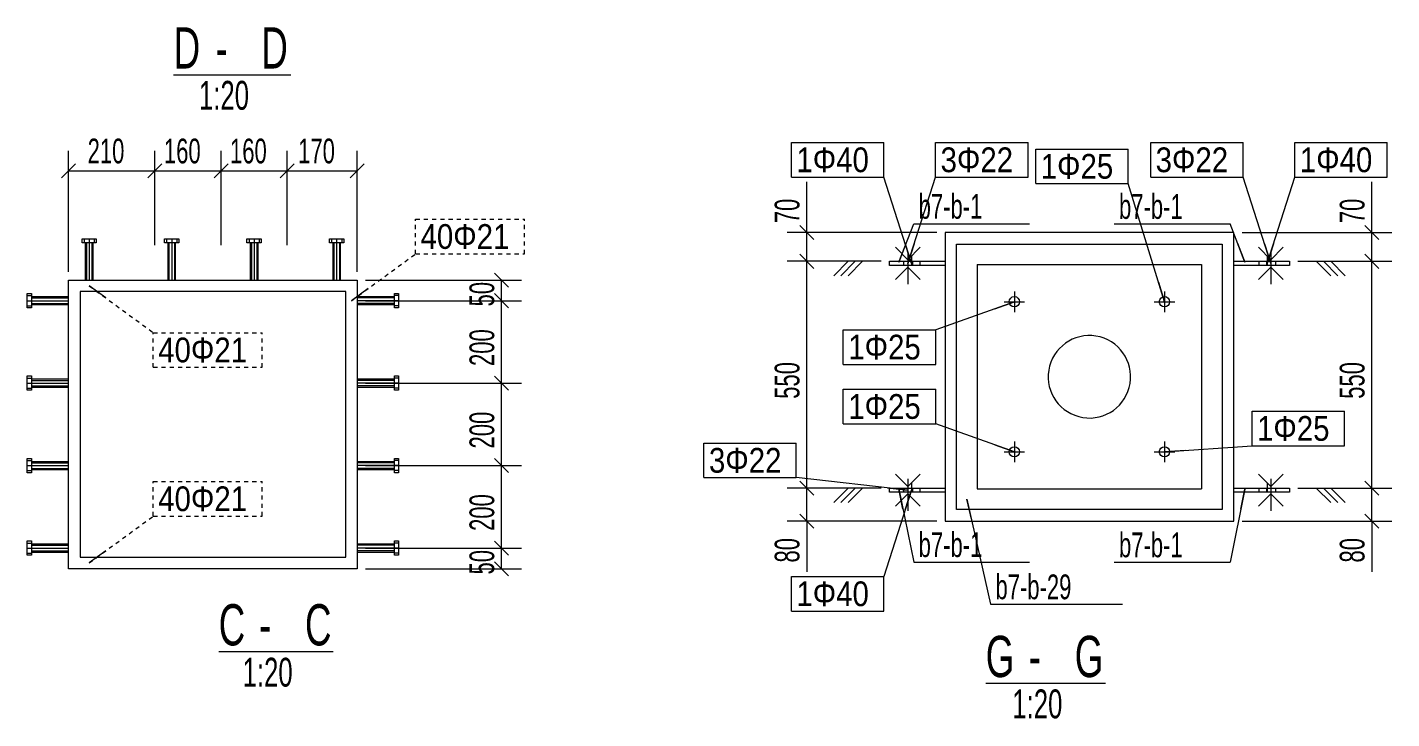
# Model space of a CAD drawing. Header units: millimetres. Extents: x 5 to 599, y 5 to 425.
# Drawn here: x 334.5 to 499.9, y 153.6 to 237.4 of the extents above; entities that cross this region are included whole.
import ezdxf

# ---------------------------------------------------------------- set-up
doc = ezdxf.new("R2010")
doc.units = ezdxf.units.MM
doc.linetypes.add('XKITLINE00', pattern=[0])
doc.linetypes.add('XKITLINE04', pattern=[3, 0.5, -0.5, 0.5, -0.5, 0.5, -0.5])
for name, color, linetype, lineweight in [('Bolt', 7, 'Continuous', 0), ('BoltMark', 3, 'Continuous', 0), ('OtherObjectType', 1, 'Continuous', 0), ('Part', 2, 'Continuous', 0), ('PartMark', 3, 'Continuous', 0), ('Z-DIMENSIONS', 1, 'Continuous', 0)]:
    doc.layers.add(name, color=color, linetype=linetype, lineweight=lineweight)
doc.styles.add('$TD_AUDIT_GENERATED_(8D)', font='ARIAL.TTF')
doc.styles.add('romsim', font='ARIAL.TTF')

# ---------------------------------------------------------------- blocks, each defined once
blk = doc.blocks.new('*A179')
at = {"layer": 'Bolt', "color": 2, "linetype": 'XKITLINE00', "lineweight": 0}
for p, q in [((341.15, 211.28), (341.15, 211.78)), ((341.15, 211.78), (342.88, 211.78)), ((341.4, 211.78), (341.4, 211.28)), ((342.02, 211.78), (342.02, 206.78)), ((342.63, 211.78), (342.63, 211.28)), ((342.88, 211.78), (342.88, 211.28)), ((351.15, 211.28), (351.15, 211.78)), ((351.15, 211.78), (352.88, 211.78)), ((351.4, 211.78), (351.4, 211.28)), ((352.02, 211.78), (352.02, 206.78)), ((352.63, 211.78), (352.63, 211.28)), ((352.88, 211.78), (352.88, 211.28)), ((361.15, 211.28), (361.15, 211.78)), ((361.15, 211.78), (362.88, 211.78)), ((361.4, 211.78), (361.4, 211.28)), ((362.02, 211.78), (362.02, 206.78)), ((362.63, 211.78), (362.63, 211.28)), ((362.88, 211.78), (362.88, 211.28)), ((371.15, 211.28), (371.15, 211.78)), ((371.15, 211.78), (372.88, 211.78)), ((371.4, 211.78), (371.4, 211.28)), ((372.02, 211.78), (372.02, 206.78)), ((372.63, 211.78), (372.63, 211.28)), ((372.88, 211.78), (372.88, 211.28)), ((342.88, 211.28), (341.15, 211.28)), ((341.54, 211.28), (341.54, 206.78)), ((341.68, 211.28), (341.68, 206.78)), ((342.35, 211.28), (342.35, 206.78)), ((342.49, 206.78), (342.49, 211.28)), ((352.88, 211.28), (351.15, 211.28)), ((351.54, 211.28), (351.54, 206.78)), ((351.68, 211.28), (351.68, 206.78)), ((352.35, 211.28), (352.35, 206.78)), ((352.49, 206.78), (352.49, 211.28)), ((362.88, 211.28), (361.15, 211.28)), ((361.54, 211.28), (361.54, 206.78)), ((361.68, 211.28), (361.68, 206.78)), ((362.35, 211.28), (362.35, 206.78)), ((362.49, 206.78), (362.49, 211.28)), ((372.88, 211.28), (371.15, 211.28)), ((371.54, 211.28), (371.54, 206.78)), ((371.68, 211.28), (371.68, 206.78)), ((372.35, 211.28), (372.35, 206.78)), ((372.49, 206.78), (372.49, 211.28)), ((341.54, 206.78), (342.49, 206.78)), ((351.54, 206.78), (352.49, 206.78)), ((361.54, 206.78), (362.49, 206.78)), ((371.54, 206.78), (372.49, 206.78))]:
    blk.add_line(p, q, dxfattribs=at)
blk = doc.blocks.new('*A180')
at = {"layer": 'Bolt', "color": 2, "linetype": 'XKITLINE00', "lineweight": 0}
for p, q in [((379.02, 203.41), (379.02, 205.15)), ((379.02, 205.15), (379.52, 205.15)), ((379.52, 205.15), (379.52, 203.41)), ((374.52, 204.75), (374.52, 203.8)), ((379.02, 204.75), (374.52, 204.75)), ((379.02, 204.62), (374.52, 204.62)), ((379.52, 204.28), (374.52, 204.28)), ((379.02, 203.94), (374.52, 203.94)), ((374.52, 203.8), (379.02, 203.8)), ((379.52, 204.89), (379.02, 204.89)), ((379.52, 203.67), (379.02, 203.67)), ((379.52, 203.41), (379.02, 203.41)), ((374.52, 194.75), (374.52, 193.8)), ((379.02, 194.75), (374.52, 194.75)), ((379.02, 194.62), (374.52, 194.62)), ((379.52, 194.28), (374.52, 194.28)), ((379.02, 193.94), (374.52, 193.94)), ((374.52, 193.8), (379.02, 193.8)), ((379.02, 193.41), (379.02, 195.15)), ((379.02, 195.15), (379.52, 195.15)), ((379.52, 194.89), (379.02, 194.89)), ((379.52, 193.67), (379.02, 193.67)), ((379.52, 195.15), (379.52, 193.41)), ((379.52, 193.41), (379.02, 193.41)), ((374.52, 184.75), (374.52, 183.8)), ((379.02, 184.75), (374.52, 184.75)), ((379.02, 184.62), (374.52, 184.62)), ((379.52, 184.28), (374.52, 184.28)), ((379.02, 183.94), (374.52, 183.94)), ((374.52, 183.8), (379.02, 183.8)), ((379.02, 183.41), (379.02, 185.15)), ((379.02, 185.15), (379.52, 185.15)), ((379.52, 184.89), (379.02, 184.89)), ((379.52, 183.67), (379.02, 183.67)), ((379.52, 185.15), (379.52, 183.41)), ((379.52, 183.41), (379.02, 183.41)), ((374.52, 174.75), (374.52, 173.8)), ((379.02, 174.75), (374.52, 174.75)), ((379.02, 174.62), (374.52, 174.62)), ((379.52, 174.28), (374.52, 174.28)), ((379.02, 173.94), (374.52, 173.94)), ((374.52, 173.8), (379.02, 173.8)), ((379.02, 173.41), (379.02, 175.15)), ((379.02, 175.15), (379.52, 175.15)), ((379.52, 174.89), (379.02, 174.89)), ((379.52, 175.15), (379.52, 173.41)), ((379.52, 173.67), (379.02, 173.67)), ((379.52, 173.41), (379.02, 173.41))]:
    blk.add_line(p, q, dxfattribs=at)
blk = doc.blocks.new('*A181')
at = {"layer": 'Bolt', "color": 2, "linetype": 'XKITLINE00', "lineweight": 0}
for p, q in [((334.52, 205.15), (335.02, 205.15)), ((334.52, 203.41), (334.52, 205.15)), ((335.02, 205.15), (335.02, 203.41)), ((334.52, 204.89), (335.02, 204.89)), ((334.52, 204.28), (339.52, 204.28)), ((334.52, 203.67), (335.02, 203.67)), ((339.52, 204.75), (335.02, 204.75)), ((335.02, 204.62), (339.52, 204.62)), ((335.02, 203.94), (339.52, 203.94)), ((335.02, 203.8), (339.52, 203.8)), ((339.52, 203.8), (339.52, 204.75)), ((335.02, 203.41), (334.52, 203.41)), ((334.52, 195.15), (335.02, 195.15)), ((334.52, 193.41), (334.52, 195.15)), ((334.52, 194.89), (335.02, 194.89)), ((334.52, 194.28), (339.52, 194.28)), ((334.52, 193.67), (335.02, 193.67)), ((335.02, 195.15), (335.02, 193.41)), ((339.52, 194.75), (335.02, 194.75)), ((335.02, 194.62), (339.52, 194.62)), ((335.02, 193.94), (339.52, 193.94)), ((335.02, 193.8), (339.52, 193.8)), ((339.52, 193.8), (339.52, 194.75)), ((335.02, 193.41), (334.52, 193.41)), ((334.52, 185.15), (335.02, 185.15)), ((334.52, 183.41), (334.52, 185.15)), ((334.52, 184.89), (335.02, 184.89)), ((334.52, 184.28), (339.52, 184.28)), ((334.52, 183.67), (335.02, 183.67)), ((335.02, 185.15), (335.02, 183.41)), ((339.52, 184.75), (335.02, 184.75)), ((335.02, 184.62), (339.52, 184.62)), ((335.02, 183.94), (339.52, 183.94)), ((335.02, 183.8), (339.52, 183.8)), ((339.52, 183.8), (339.52, 184.75)), ((335.02, 183.41), (334.52, 183.41)), ((334.52, 175.15), (335.02, 175.15)), ((334.52, 173.41), (334.52, 175.15)), ((334.52, 174.89), (335.02, 174.89)), ((334.52, 174.28), (339.52, 174.28)), ((335.02, 175.15), (335.02, 173.41)), ((339.52, 174.75), (335.02, 174.75)), ((335.02, 174.62), (339.52, 174.62)), ((335.02, 173.94), (339.52, 173.94)), ((335.02, 173.8), (339.52, 173.8)), ((339.52, 173.8), (339.52, 174.75)), ((334.52, 173.67), (335.02, 173.67)), ((335.02, 173.41), (334.52, 173.41))]:
    blk.add_line(p, q, dxfattribs=at)
blk = doc.blocks.new('*A182')
at = {"layer": 'Part', "color": 4, "linetype": 'XKITLINE00', "lineweight": 0}
for p, q in [((339.52, 171.78), (339.52, 206.78)), ((339.52, 206.78), (374.52, 206.78)), ((374.52, 206.78), (374.52, 171.78)), ((340.92, 205.38), (340.92, 173.18)), ((373.12, 205.38), (340.92, 205.38)), ((373.12, 173.18), (373.12, 205.38)), ((340.92, 173.18), (373.12, 173.18)), ((374.52, 171.78), (339.52, 171.78))]:
    blk.add_line(p, q, dxfattribs=at)
blk = doc.blocks.new('*A183')
at = {"layer": 'OtherObjectType', "color": 6, "linetype": 'XKITLINE00', "lineweight": 0}
blk.add_line((357.72, 161.73), (371.59, 161.73), dxfattribs=at)
at = {"layer": 'OtherObjectType', "color": 6, "style": 'romsim', "width": 0.6375}
for s, height, p in [('C', 5, (357.72, 162.48)), ('C', 5, (368.18, 162.48)), ('-', 5, (362.63, 162.48)), ('1:20', 3.5, (360.62, 157.48))]:
    blk.add_text(s, height=height, dxfattribs=at).set_placement(p)
blk = doc.blocks.new('*A200')
at = {"layer": 'OtherObjectType', "color": 6, "linetype": 'XKITLINE00', "lineweight": 0}
blk.add_line((352.26, 231.68), (366.47, 231.68), dxfattribs=at)
at = {"layer": 'OtherObjectType', "color": 6, "style": 'romsim', "width": 0.6375}
for s, height, p in [('D', 5, (352.26, 232.43)), ('D', 5, (362.89, 232.43)), ('-', 5, (357.34, 232.43)), ('1:20', 3.5, (355.33, 227.43))]:
    blk.add_text(s, height=height, dxfattribs=at).set_placement(p)
blk = doc.blocks.new('*A228')
at = {"layer": 'Bolt', "color": 2, "linetype": 'XKITLINE00', "lineweight": 0}
for p, q in [((483.82, 209.05), (483.82, 208.55)), ((484.82, 209.67), (484.82, 208.55)), ((485.82, 209.05), (485.82, 208.55))]:
    blk.add_line(p, q, dxfattribs=at)
blk = doc.blocks.new('*A229')
at = {"layer": 'Bolt', "color": 2, "linetype": 'XKITLINE00', "lineweight": 0}
for p, q in [((485.27, 210.17), (485.27, 206.3)), ((484.72, 209.05), (484.72, 208.55)), ((485.82, 209.05), (485.82, 208.55))]:
    blk.add_line(p, q, dxfattribs=at)
blk = doc.blocks.new('*A230')
at = {"layer": 'Bolt', "color": 2, "linetype": 'XKITLINE00', "lineweight": 0}
for p, q in [((454.17, 205.4), (454.17, 202.9)), ((452.92, 204.15), (455.42, 204.15))]:
    blk.add_line(p, q, dxfattribs=at)
blk.add_circle((454.17, 204.15), 0.625, dxfattribs=at)
blk = doc.blocks.new('*A231')
at = {"layer": 'Bolt', "color": 2, "linetype": 'XKITLINE00', "lineweight": 0}
for p, q in [((472.37, 205.4), (472.37, 202.9)), ((471.12, 204.15), (473.62, 204.15))]:
    blk.add_line(p, q, dxfattribs=at)
blk.add_circle((472.37, 204.15), 0.625, dxfattribs=at)
blk = doc.blocks.new('*A232')
at = {"layer": 'Bolt', "color": 2, "linetype": 'XKITLINE00', "lineweight": 0}
for p, q in [((454.17, 187.2), (454.17, 184.7)), ((452.92, 185.95), (455.42, 185.95))]:
    blk.add_line(p, q, dxfattribs=at)
blk.add_circle((454.17, 185.95), 0.625, dxfattribs=at)
blk = doc.blocks.new('*A233')
at = {"layer": 'Bolt', "color": 2, "linetype": 'XKITLINE00', "lineweight": 0}
for p, q in [((472.37, 187.2), (472.37, 184.7)), ((471.12, 185.95), (473.62, 185.95))]:
    blk.add_line(p, q, dxfattribs=at)
blk.add_circle((472.37, 185.95), 0.625, dxfattribs=at)
blk = doc.blocks.new('*A234')
at = {"layer": 'Bolt', "color": 2, "linetype": 'XKITLINE00', "lineweight": 0}
for p, q in [((441.27, 210.17), (441.27, 206.3)), ((440.72, 209.05), (440.72, 208.55)), ((441.82, 209.05), (441.82, 208.55))]:
    blk.add_line(p, q, dxfattribs=at)
blk = doc.blocks.new('*A235')
at = {"layer": 'Bolt', "color": 2, "linetype": 'XKITLINE00', "lineweight": 0}
for p, q in [((440.72, 209.05), (440.72, 208.55)), ((441.72, 209.67), (441.72, 208.55)), ((442.72, 209.05), (442.72, 208.55))]:
    blk.add_line(p, q, dxfattribs=at)
blk = doc.blocks.new('*A236')
at = {"layer": 'Bolt', "color": 2, "linetype": 'XKITLINE00', "lineweight": 0}
for p, q in [((484.82, 182.17), (484.82, 181.05)), ((483.82, 181.55), (483.82, 181.05)), ((485.82, 181.55), (485.82, 181.05))]:
    blk.add_line(p, q, dxfattribs=at)
blk = doc.blocks.new('*A237')
at = {"layer": 'Bolt', "color": 2, "linetype": 'XKITLINE00', "lineweight": 0}
for p, q in [((485.27, 182.67), (485.27, 178.8)), ((484.72, 181.55), (484.72, 181.05)), ((485.82, 181.55), (485.82, 181.05))]:
    blk.add_line(p, q, dxfattribs=at)
blk = doc.blocks.new('*A238')
at = {"layer": 'Bolt', "color": 2, "linetype": 'XKITLINE00', "lineweight": 0}
for p, q in [((441.27, 182.67), (441.27, 178.8)), ((440.72, 181.55), (440.72, 181.05)), ((441.82, 181.55), (441.82, 181.05))]:
    blk.add_line(p, q, dxfattribs=at)
blk = doc.blocks.new('*A239')
at = {"layer": 'Bolt', "color": 2, "linetype": 'XKITLINE00', "lineweight": 0}
for p, q in [((441.72, 182.17), (441.72, 181.05)), ((440.72, 181.55), (440.72, 181.05)), ((442.72, 181.55), (442.72, 181.05))]:
    blk.add_line(p, q, dxfattribs=at)
blk = doc.blocks.new('*A240')
at = {"layer": 'Part', "color": 4, "linetype": 'XKITLINE00', "lineweight": 0}
for p, q in [((480.77, 212.55), (445.77, 212.55)), ((445.77, 212.55), (445.77, 177.55)), ((480.77, 177.55), (480.77, 212.55)), ((447.17, 178.95), (447.17, 211.15)), ((447.17, 211.15), (479.37, 211.15)), ((479.37, 211.15), (479.37, 178.95)), ((479.37, 178.95), (447.17, 178.95)), ((445.77, 177.55), (480.77, 177.55))]:
    blk.add_line(p, q, dxfattribs=at)
blk = doc.blocks.new('*A241')
at = {"layer": 'Part', "color": 4, "linetype": 'XKITLINE00', "lineweight": 0}
for p, q in [((485.27, 209.25), (483.77, 210.75)), ((485.27, 209.25), (486.77, 210.75)), ((480.77, 209.05), (487.52, 209.05)), ((487.52, 208.55), (480.77, 208.55)), ((485.27, 209.05), (485.27, 208.55)), ((487.52, 209.05), (487.52, 208.55)), ((485.27, 208.35), (483.77, 206.85)), ((485.27, 208.35), (486.77, 206.85))]:
    blk.add_line(p, q, dxfattribs=at)
at = {"layer": 'Part', "color": 7, "linetype": 'XKITLINE04', "lineweight": 0}
blk.add_line((480.77, 208.55), (480.77, 209.05), dxfattribs=at)
blk = doc.blocks.new('*A242')
at = {"layer": 'Part', "color": 4, "linetype": 'XKITLINE00', "lineweight": 0}
for p, q in [((447.17, 181.45), (447.17, 211.15)), ((447.17, 211.15), (479.37, 211.15)), ((479.37, 211.15), (479.37, 208.65)), ((449.67, 208.65), (476.87, 208.65)), ((449.67, 208.65), (449.67, 181.45)), ((476.87, 208.65), (476.87, 181.45)), ((479.37, 208.65), (479.37, 178.95)), ((447.17, 178.95), (447.17, 181.45)), ((449.67, 181.45), (476.87, 181.45)), ((479.37, 178.95), (447.17, 178.95))]:
    blk.add_line(p, q, dxfattribs=at)
at = {"layer": 'Part', "color": 7, "linetype": 'XKITLINE04', "lineweight": 0}
blk.add_line((479.37, 208.65), (479.37, 181.45), dxfattribs=at)
at = {"layer": 'Part', "color": 4, "linetype": 'XKITLINE00', "lineweight": 0}
for start, end in [(75, 255), (255, 75)]:
    blk.add_arc((463.27, 195.05), 5, start, end, dxfattribs=at)
blk = doc.blocks.new('*A243')
at = {"layer": 'Part', "color": 4, "linetype": 'XKITLINE00', "lineweight": 0}
for p, q in [((441.27, 209.25), (439.77, 210.75)), ((441.27, 209.25), (442.77, 210.75)), ((439.02, 209.05), (445.77, 209.05)), ((439.02, 208.55), (439.02, 209.05)), ((445.77, 208.55), (439.02, 208.55)), ((441.27, 209.05), (441.27, 208.55)), ((441.27, 208.35), (439.77, 206.85)), ((441.27, 208.35), (442.77, 206.85))]:
    blk.add_line(p, q, dxfattribs=at)
at = {"layer": 'Part', "color": 7, "linetype": 'XKITLINE04', "lineweight": 0}
blk.add_line((445.77, 209.05), (445.77, 208.55), dxfattribs=at)
blk = doc.blocks.new('*A244')
at = {"layer": 'Part', "color": 4, "linetype": 'XKITLINE00', "lineweight": 0}
for p, q in [((485.27, 181.75), (483.77, 183.25)), ((485.27, 181.75), (486.77, 183.25)), ((480.77, 181.55), (487.52, 181.55)), ((487.52, 181.05), (480.77, 181.05)), ((485.27, 180.85), (483.77, 179.35)), ((485.27, 181.55), (485.27, 181.05)), ((485.27, 180.85), (486.77, 179.35)), ((487.52, 181.55), (487.52, 181.05))]:
    blk.add_line(p, q, dxfattribs=at)
at = {"layer": 'Part', "color": 7, "linetype": 'XKITLINE04', "lineweight": 0}
blk.add_line((480.77, 181.05), (480.77, 181.55), dxfattribs=at)
blk = doc.blocks.new('*A245')
at = {"layer": 'Part', "color": 4, "linetype": 'XKITLINE00', "lineweight": 0}
for p, q in [((441.27, 181.75), (439.77, 183.25)), ((441.27, 181.75), (442.77, 183.25)), ((439.02, 181.55), (445.77, 181.55)), ((439.02, 181.05), (439.02, 181.55)), ((445.77, 181.05), (439.02, 181.05)), ((441.27, 180.85), (439.77, 179.35)), ((441.27, 181.55), (441.27, 181.05)), ((441.27, 180.85), (442.77, 179.35))]:
    blk.add_line(p, q, dxfattribs=at)
at = {"layer": 'Part', "color": 7, "linetype": 'XKITLINE04', "lineweight": 0}
blk.add_line((445.77, 181.55), (445.77, 181.05), dxfattribs=at)
blk = doc.blocks.new('*A246')
at = {"layer": 'OtherObjectType', "color": 6, "linetype": 'XKITLINE00', "lineweight": 0}
blk.add_line((450.7, 157.89), (465.23, 157.89), dxfattribs=at)
at = {"layer": 'OtherObjectType', "color": 6, "style": 'romsim', "width": 0.6375}
for s, height, p in [('G', 5, (450.7, 158.64)), ('G', 5, (461.49, 158.64)), ('-', 5, (455.93, 158.64)), ('1:20', 3.5, (453.93, 153.64))]:
    blk.add_text(s, height=height, dxfattribs=at).set_placement(p)
blk = doc.blocks.new('*A332')
at = {"layer": 'Z-DIMENSIONS', "color": 3, "linetype": 'XKITLINE00', "lineweight": 0}
for p, q in [((375.52, 174.28), (394.42, 174.28)), ((391.17, 175.13), (392.87, 173.43)), ((392.02, 171.78), (392.02, 174.28)), ((391.17, 172.63), (392.87, 170.93)), ((375.52, 171.78), (394.42, 171.78))]:
    blk.add_line(p, q, dxfattribs=at)
at = {"layer": 'Z-DIMENSIONS', "color": 7}
for p in [(392.02, 174.28), (392.02, 171.78)]:
    blk.add_point(p, dxfattribs=at)
at = {"layer": 'Z-DIMENSIONS', "color": 7, "style": 'romsim', "width": 0.6375}
blk.add_text('50', height=3, rotation=90.0002, dxfattribs=at).set_placement((391.12, 171.08))
blk = doc.blocks.new('*A333')
at = {"layer": 'Z-DIMENSIONS', "color": 3, "linetype": 'XKITLINE00', "lineweight": 0}
for p, q in [((375.52, 184.28), (394.42, 184.28)), ((391.17, 185.13), (392.87, 183.43)), ((392.02, 174.28), (392.02, 184.28)), ((375.52, 174.28), (394.42, 174.28)), ((391.17, 175.13), (392.87, 173.43))]:
    blk.add_line(p, q, dxfattribs=at)
at = {"layer": 'Z-DIMENSIONS', "color": 7}
for p in [(392.02, 184.28), (392.02, 174.28)]:
    blk.add_point(p, dxfattribs=at)
at = {"layer": 'Z-DIMENSIONS', "color": 7, "style": 'romsim', "width": 0.6375}
blk.add_text('200', height=3, rotation=90.0002, dxfattribs=at).set_placement((391.12, 176.36))
blk = doc.blocks.new('*A334')
at = {"layer": 'Z-DIMENSIONS', "color": 3, "linetype": 'XKITLINE00', "lineweight": 0}
for p, q in [((375.52, 194.28), (394.42, 194.28)), ((391.17, 195.13), (392.87, 193.43)), ((392.02, 184.28), (392.02, 194.28)), ((375.52, 184.28), (394.42, 184.28)), ((391.17, 185.13), (392.87, 183.43))]:
    blk.add_line(p, q, dxfattribs=at)
at = {"layer": 'Z-DIMENSIONS', "color": 7}
for p in [(392.02, 194.28), (392.02, 184.28)]:
    blk.add_point(p, dxfattribs=at)
at = {"layer": 'Z-DIMENSIONS', "color": 7, "style": 'romsim', "width": 0.6375}
blk.add_text('200', height=3, rotation=90.0002, dxfattribs=at).set_placement((391.12, 186.36))
blk = doc.blocks.new('*A335')
at = {"layer": 'Z-DIMENSIONS', "color": 3, "linetype": 'XKITLINE00', "lineweight": 0}
for p, q in [((391.17, 205.13), (392.87, 203.43)), ((375.52, 204.28), (394.42, 204.28)), ((392.02, 194.28), (392.02, 204.28)), ((375.52, 194.28), (394.42, 194.28)), ((391.17, 195.13), (392.87, 193.43))]:
    blk.add_line(p, q, dxfattribs=at)
at = {"layer": 'Z-DIMENSIONS', "color": 7}
for p in [(392.02, 204.28), (392.02, 194.28)]:
    blk.add_point(p, dxfattribs=at)
at = {"layer": 'Z-DIMENSIONS', "color": 7, "style": 'romsim', "width": 0.6375}
blk.add_text('200', height=3, rotation=90.0002, dxfattribs=at).set_placement((391.12, 196.36))
blk = doc.blocks.new('*A336')
at = {"layer": 'Z-DIMENSIONS', "color": 3, "linetype": 'XKITLINE00', "lineweight": 0}
for p, q in [((375.52, 206.78), (394.42, 206.78)), ((391.17, 207.63), (392.87, 205.93)), ((392.02, 204.28), (392.02, 206.78)), ((391.17, 205.13), (392.87, 203.43)), ((375.52, 204.28), (394.42, 204.28))]:
    blk.add_line(p, q, dxfattribs=at)
at = {"layer": 'Z-DIMENSIONS', "color": 7}
for p in [(392.02, 206.78), (392.02, 204.28)]:
    blk.add_point(p, dxfattribs=at)
at = {"layer": 'Z-DIMENSIONS', "color": 7, "style": 'romsim', "width": 0.6375}
blk.add_text('50', height=3, rotation=90.0002, dxfattribs=at).set_placement((391.12, 203.58))
blk = doc.blocks.new('*A337')
at = {"layer": 'Z-DIMENSIONS', "color": 3, "linetype": 'XKITLINE00', "lineweight": 0}
for p, q in [((339.52, 207.78), (339.52, 222.43)), ((349.99, 211.03), (349.99, 222.43)), ((340.37, 220.88), (338.67, 219.18)), ((339.52, 220.03), (349.99, 220.03)), ((350.84, 220.88), (349.14, 219.18))]:
    blk.add_line(p, q, dxfattribs=at)
at = {"layer": 'Z-DIMENSIONS', "color": 7}
for p in [(339.52, 220.03), (349.99, 220.03)]:
    blk.add_point(p, dxfattribs=at)
at = {"layer": 'Z-DIMENSIONS', "color": 7, "style": 'romsim', "width": 0.6375}
blk.add_text('210', height=3, dxfattribs=at).set_placement((341.83, 220.93))
blk = doc.blocks.new('*A338')
at = {"layer": 'Z-DIMENSIONS', "color": 3, "linetype": 'XKITLINE00', "lineweight": 0}
for p, q in [((349.99, 211.03), (349.99, 222.43)), ((358.01, 211.03), (358.01, 222.43)), ((350.84, 220.88), (349.14, 219.18)), ((349.99, 220.03), (358.01, 220.03)), ((358.86, 220.88), (357.16, 219.18))]:
    blk.add_line(p, q, dxfattribs=at)
at = {"layer": 'Z-DIMENSIONS', "color": 7}
for p in [(349.99, 220.03), (358.01, 220.03)]:
    blk.add_point(p, dxfattribs=at)
at = {"layer": 'Z-DIMENSIONS', "color": 7, "style": 'romsim', "width": 0.6375}
blk.add_text('160', height=3, dxfattribs=at).set_placement((351.08, 220.93))
blk = doc.blocks.new('*A339')
at = {"layer": 'Z-DIMENSIONS', "color": 3, "linetype": 'XKITLINE00', "lineweight": 0}
for p, q in [((358.01, 211.03), (358.01, 222.43)), ((366.03, 211.03), (366.03, 222.43)), ((358.86, 220.88), (357.16, 219.18)), ((358.01, 220.03), (366.03, 220.03)), ((366.87, 220.88), (365.18, 219.18))]:
    blk.add_line(p, q, dxfattribs=at)
at = {"layer": 'Z-DIMENSIONS', "color": 7}
for p in [(358.01, 220.03), (366.03, 220.03)]:
    blk.add_point(p, dxfattribs=at)
at = {"layer": 'Z-DIMENSIONS', "color": 7, "style": 'romsim', "width": 0.6375}
blk.add_text('160', height=3, dxfattribs=at).set_placement((359.09, 220.93))
blk = doc.blocks.new('*A340')
at = {"layer": 'Z-DIMENSIONS', "color": 3, "linetype": 'XKITLINE00', "lineweight": 0}
for p, q in [((366.03, 211.03), (366.03, 222.43)), ((374.52, 207.78), (374.52, 222.43)), ((366.87, 220.88), (365.18, 219.18)), ((366.03, 220.03), (374.52, 220.03)), ((375.37, 220.88), (373.67, 219.18))]:
    blk.add_line(p, q, dxfattribs=at)
at = {"layer": 'Z-DIMENSIONS', "color": 7}
for p in [(366.03, 220.03), (374.52, 220.03)]:
    blk.add_point(p, dxfattribs=at)
at = {"layer": 'Z-DIMENSIONS', "color": 7, "style": 'romsim', "width": 0.6375}
blk.add_text('170', height=3, dxfattribs=at).set_placement((367.35, 220.93))
blk = doc.blocks.new('*A341')
at = {"layer": 'BoltMark', "color": 7, "linetype": 'XKITLINE04', "lineweight": 0}
for p, q in [((342.02, 206.08), (349.79, 200.4)), ((349.79, 200.4), (362.99, 200.4)), ((349.79, 196.2), (349.79, 200.4)), ((362.99, 196.2), (362.99, 200.4)), ((349.79, 196.2), (362.99, 196.2))]:
    blk.add_line(p, q, dxfattribs=at)
at = {"layer": 'BoltMark', "color": 7, "linetype": 'XKITLINE00', "lineweight": 0}
blk.add_line((344.04, 204.61), (342.02, 206.08), dxfattribs=at)
at = {"layer": 'BoltMark', "color": 2, "style": '$TD_AUDIT_GENERATED_(8D)', "width": 0.85}
blk.add_text('40Φ21', height=3, dxfattribs=at).set_placement((350.39, 196.8))
blk = doc.blocks.new('*A342')
at = {"layer": 'BoltMark', "color": 7, "linetype": 'XKITLINE04', "lineweight": 0}
for p, q in [((349.79, 182.36), (362.99, 182.36)), ((349.79, 178.16), (349.79, 182.36)), ((362.99, 178.16), (362.99, 182.36)), ((342.02, 172.48), (349.79, 178.16)), ((349.79, 178.16), (362.99, 178.16))]:
    blk.add_line(p, q, dxfattribs=at)
at = {"layer": 'BoltMark', "color": 7, "linetype": 'XKITLINE00', "lineweight": 0}
blk.add_line((344.04, 173.95), (342.02, 172.48), dxfattribs=at)
at = {"layer": 'BoltMark', "color": 2, "style": '$TD_AUDIT_GENERATED_(8D)', "width": 0.85}
blk.add_text('40Φ21', height=3, dxfattribs=at).set_placement((350.39, 178.76))
blk = doc.blocks.new('*A343')
at = {"layer": 'BoltMark', "color": 7, "linetype": 'XKITLINE04', "lineweight": 0}
for p, q in [((381.59, 214.16), (394.79, 214.16)), ((381.59, 209.96), (381.59, 214.16)), ((394.79, 209.96), (394.79, 214.16)), ((373.82, 204.28), (381.59, 209.96)), ((381.59, 209.96), (394.79, 209.96))]:
    blk.add_line(p, q, dxfattribs=at)
at = {"layer": 'BoltMark', "color": 7, "linetype": 'XKITLINE00', "lineweight": 0}
blk.add_line((375.84, 205.75), (373.82, 204.28), dxfattribs=at)
at = {"layer": 'BoltMark', "color": 2, "style": '$TD_AUDIT_GENERATED_(8D)', "width": 0.85}
blk.add_text('40Φ21', height=3, dxfattribs=at).set_placement((382.19, 210.56))
blk = doc.blocks.new('*A386')
at = {"layer": 'Z-DIMENSIONS', "color": 3, "linetype": 'XKITLINE00', "lineweight": 0}
for p, q in [((428.17, 182.4), (429.87, 180.7)), ((438.02, 181.55), (426.62, 181.55)), ((429.02, 177.55), (429.02, 181.55)), ((444.77, 177.55), (426.62, 177.55)), ((428.17, 178.4), (429.87, 176.7)), ((429.02, 177.55), (429.02, 171.4)), ((429.02, 177.55), (429.02, 171.4))]:
    blk.add_line(p, q, dxfattribs=at)
at = {"layer": 'Z-DIMENSIONS', "color": 7, "linetype": 'XKITLINE00', "lineweight": 0}
for p, q in [((434.02, 181.55), (432.27, 179.8)), ((435.77, 181.55), (432.27, 181.55)), ((434.89, 181.55), (433.14, 179.8)), ((435.77, 181.55), (434.02, 179.8))]:
    blk.add_line(p, q, dxfattribs=at)
at = {"layer": 'Z-DIMENSIONS', "color": 7}
for p in [(429.02, 181.55), (429.02, 177.55)]:
    blk.add_point(p, dxfattribs=at)
at = {"layer": 'Z-DIMENSIONS', "color": 7, "style": 'romsim', "width": 0.6375}
blk.add_text('80', height=3, rotation=90.0002, dxfattribs=at).set_placement((428.12, 172.53))
blk = doc.blocks.new('*A387')
at = {"layer": 'Z-DIMENSIONS', "color": 3, "linetype": 'XKITLINE00', "lineweight": 0}
for p, q in [((438.02, 209.05), (426.62, 209.05)), ((428.17, 209.9), (429.87, 208.2)), ((429.02, 181.55), (429.02, 209.05)), ((428.17, 182.4), (429.87, 180.7)), ((438.02, 181.55), (426.62, 181.55))]:
    blk.add_line(p, q, dxfattribs=at)
at = {"layer": 'Z-DIMENSIONS', "color": 7, "linetype": 'XKITLINE00', "lineweight": 0}
for p, q in [((434.02, 209.05), (432.27, 207.3)), ((435.77, 209.05), (432.27, 209.05)), ((434.89, 209.05), (433.14, 207.3)), ((435.77, 209.05), (434.02, 207.3)), ((434.02, 181.55), (432.27, 179.8)), ((435.77, 181.55), (432.27, 181.55)), ((434.89, 181.55), (433.14, 179.8)), ((435.77, 181.55), (434.02, 179.8))]:
    blk.add_line(p, q, dxfattribs=at)
at = {"layer": 'Z-DIMENSIONS', "color": 7}
for p in [(429.02, 209.05), (429.02, 181.55)]:
    blk.add_point(p, dxfattribs=at)
at = {"layer": 'Z-DIMENSIONS', "color": 7, "style": 'romsim', "width": 0.6375}
blk.add_text('550', height=3, rotation=90.0002, dxfattribs=at).set_placement((428.12, 192.38))
blk = doc.blocks.new('*A388')
at = {"layer": 'Z-DIMENSIONS', "color": 3, "linetype": 'XKITLINE00', "lineweight": 0}
for p, q in [((429.02, 212.55), (429.02, 218.69)), ((429.02, 212.55), (429.02, 218.69)), ((428.17, 213.4), (429.87, 211.7)), ((444.77, 212.55), (426.62, 212.55)), ((429.02, 209.05), (429.02, 212.55)), ((438.02, 209.05), (426.62, 209.05)), ((428.17, 209.9), (429.87, 208.2))]:
    blk.add_line(p, q, dxfattribs=at)
at = {"layer": 'Z-DIMENSIONS', "color": 7, "linetype": 'XKITLINE00', "lineweight": 0}
for p, q in [((434.02, 209.05), (432.27, 207.3)), ((435.77, 209.05), (432.27, 209.05)), ((434.89, 209.05), (433.14, 207.3)), ((435.77, 209.05), (434.02, 207.3))]:
    blk.add_line(p, q, dxfattribs=at)
at = {"layer": 'Z-DIMENSIONS', "color": 7}
for p in [(429.02, 212.55), (429.02, 209.05)]:
    blk.add_point(p, dxfattribs=at)
at = {"layer": 'Z-DIMENSIONS', "color": 7, "style": 'romsim', "width": 0.6375}
blk.add_text('70', height=3, rotation=90.0002, dxfattribs=at).set_placement((428.12, 213.67))
blk = doc.blocks.new('*A389')
at = {"layer": 'Z-DIMENSIONS', "color": 3, "linetype": 'XKITLINE00', "lineweight": 0}
for p, q in [((496.67, 182.4), (498.37, 180.7)), ((488.52, 181.55), (499.92, 181.55)), ((497.52, 177.55), (497.52, 181.55)), ((481.77, 177.55), (499.92, 177.55)), ((496.67, 178.4), (498.37, 176.7)), ((497.52, 177.55), (497.52, 171.4)), ((497.52, 177.55), (497.52, 171.4))]:
    blk.add_line(p, q, dxfattribs=at)
at = {"layer": 'Z-DIMENSIONS', "color": 7, "linetype": 'XKITLINE00', "lineweight": 0}
for p, q in [((490.77, 181.55), (492.52, 179.8)), ((490.77, 181.55), (494.27, 181.55)), ((491.64, 181.55), (493.39, 179.8)), ((492.52, 181.55), (494.27, 179.8))]:
    blk.add_line(p, q, dxfattribs=at)
at = {"layer": 'Z-DIMENSIONS', "color": 7}
for p in [(497.52, 181.55), (497.52, 177.55)]:
    blk.add_point(p, dxfattribs=at)
at = {"layer": 'Z-DIMENSIONS', "color": 7, "style": 'romsim', "width": 0.6375}
blk.add_text('80', height=3, rotation=90.0002, dxfattribs=at).set_placement((496.62, 172.53))
blk = doc.blocks.new('*A390')
at = {"layer": 'Z-DIMENSIONS', "color": 3, "linetype": 'XKITLINE00', "lineweight": 0}
for p, q in [((488.52, 209.05), (499.92, 209.05)), ((496.67, 209.9), (498.37, 208.2)), ((497.52, 181.55), (497.52, 209.05)), ((496.67, 182.4), (498.37, 180.7)), ((488.52, 181.55), (499.92, 181.55))]:
    blk.add_line(p, q, dxfattribs=at)
at = {"layer": 'Z-DIMENSIONS', "color": 7, "linetype": 'XKITLINE00', "lineweight": 0}
for p, q in [((490.77, 209.05), (492.52, 207.3)), ((490.77, 209.05), (494.27, 209.05)), ((491.64, 209.05), (493.39, 207.3)), ((492.52, 209.05), (494.27, 207.3)), ((490.77, 181.55), (492.52, 179.8)), ((490.77, 181.55), (494.27, 181.55)), ((491.64, 181.55), (493.39, 179.8)), ((492.52, 181.55), (494.27, 179.8))]:
    blk.add_line(p, q, dxfattribs=at)
at = {"layer": 'Z-DIMENSIONS', "color": 7}
for p in [(497.52, 209.05), (497.52, 181.55)]:
    blk.add_point(p, dxfattribs=at)
at = {"layer": 'Z-DIMENSIONS', "color": 7, "style": 'romsim', "width": 0.6375}
blk.add_text('550', height=3, rotation=90.0002, dxfattribs=at).set_placement((496.62, 192.38))
blk = doc.blocks.new('*A391')
at = {"layer": 'Z-DIMENSIONS', "color": 3, "linetype": 'XKITLINE00', "lineweight": 0}
for p, q in [((497.52, 212.55), (497.52, 218.69)), ((497.52, 212.55), (497.52, 218.69)), ((496.67, 213.4), (498.37, 211.7)), ((481.77, 212.55), (499.92, 212.55)), ((497.52, 209.05), (497.52, 212.55)), ((488.52, 209.05), (499.92, 209.05)), ((496.67, 209.9), (498.37, 208.2))]:
    blk.add_line(p, q, dxfattribs=at)
at = {"layer": 'Z-DIMENSIONS', "color": 7, "linetype": 'XKITLINE00', "lineweight": 0}
for p, q in [((490.77, 209.05), (492.52, 207.3)), ((490.77, 209.05), (494.27, 209.05)), ((491.64, 209.05), (493.39, 207.3)), ((492.52, 209.05), (494.27, 207.3))]:
    blk.add_line(p, q, dxfattribs=at)
at = {"layer": 'Z-DIMENSIONS', "color": 7}
for p in [(497.52, 212.55), (497.52, 209.05)]:
    blk.add_point(p, dxfattribs=at)
at = {"layer": 'Z-DIMENSIONS', "color": 7, "style": 'romsim', "width": 0.6375}
blk.add_text('70', height=3, rotation=90.0002, dxfattribs=at).set_placement((496.62, 213.67))
blk = doc.blocks.new('*A392')
at = {"layer": 'BoltMark', "color": 7, "linetype": 'XKITLINE00', "lineweight": 0}
for p, q in [((488.18, 223.46), (499.38, 223.46)), ((488.18, 219.26), (488.18, 223.46)), ((499.38, 219.26), (499.38, 223.46)), ((484.82, 208.8), (488.18, 219.26)), ((488.18, 219.26), (499.38, 219.26)), ((485.58, 211.18), (484.82, 208.8))]:
    blk.add_line(p, q, dxfattribs=at)
at = {"layer": 'BoltMark', "color": 2, "style": '$TD_AUDIT_GENERATED_(8D)', "width": 0.85}
blk.add_text('1Φ40', height=3, dxfattribs=at).set_placement((488.78, 219.86))
blk = doc.blocks.new('*A393')
at = {"layer": 'BoltMark', "color": 7, "linetype": 'XKITLINE00', "lineweight": 0}
for p, q in [((470.7, 223.46), (481.9, 223.46)), ((470.7, 219.26), (470.7, 223.46)), ((481.9, 219.26), (481.9, 223.46)), ((470.7, 219.26), (481.9, 219.26)), ((485.27, 208.8), (481.9, 219.26)), ((484.5, 211.18), (485.27, 208.8))]:
    blk.add_line(p, q, dxfattribs=at)
at = {"layer": 'BoltMark', "color": 2, "style": '$TD_AUDIT_GENERATED_(8D)', "width": 0.85}
blk.add_text('3Φ22', height=3, dxfattribs=at).set_placement((471.3, 219.86))
blk = doc.blocks.new('*A394')
at = {"layer": 'BoltMark', "color": 7, "linetype": 'XKITLINE00', "lineweight": 0}
for p, q in [((454.17, 204.15), (444.64, 200.75)), ((451.81, 203.31), (454.17, 204.15)), ((433.44, 200.75), (444.64, 200.75)), ((433.44, 196.55), (433.44, 200.75)), ((444.64, 196.55), (444.64, 200.75)), ((433.44, 196.55), (444.64, 196.55))]:
    blk.add_line(p, q, dxfattribs=at)
at = {"layer": 'BoltMark', "color": 2, "style": '$TD_AUDIT_GENERATED_(8D)', "width": 0.85}
blk.add_text('1Φ25', height=3, dxfattribs=at).set_placement((434.04, 197.15))
blk = doc.blocks.new('*A395')
at = {"layer": 'BoltMark', "color": 7, "linetype": 'XKITLINE00', "lineweight": 0}
for p, q in [((456.77, 222.67), (467.97, 222.67)), ((456.77, 218.47), (456.77, 222.67)), ((467.97, 218.47), (467.97, 222.67)), ((456.77, 218.47), (467.97, 218.47)), ((472.37, 204.15), (467.97, 218.47)), ((471.63, 206.54), (472.37, 204.15))]:
    blk.add_line(p, q, dxfattribs=at)
at = {"layer": 'BoltMark', "color": 2, "style": '$TD_AUDIT_GENERATED_(8D)', "width": 0.85}
blk.add_text('1Φ25', height=3, dxfattribs=at).set_placement((457.37, 219.07))
blk = doc.blocks.new('*A396')
at = {"layer": 'BoltMark', "color": 7, "linetype": 'XKITLINE00', "lineweight": 0}
for p, q in [((433.44, 193.55), (444.64, 193.55)), ((433.44, 189.35), (433.44, 193.55)), ((444.64, 189.35), (444.64, 193.55)), ((433.44, 189.35), (444.64, 189.35)), ((454.17, 185.95), (444.64, 189.35)), ((451.81, 186.79), (454.17, 185.95))]:
    blk.add_line(p, q, dxfattribs=at)
at = {"layer": 'BoltMark', "color": 2, "style": '$TD_AUDIT_GENERATED_(8D)', "width": 0.85}
blk.add_text('1Φ25', height=3, dxfattribs=at).set_placement((434.04, 189.95))
blk = doc.blocks.new('*A397')
at = {"layer": 'BoltMark', "color": 7, "linetype": 'XKITLINE00', "lineweight": 0}
for p, q in [((482.99, 190.89), (494.19, 190.89)), ((482.99, 186.69), (482.99, 190.89)), ((494.19, 186.69), (494.19, 190.89)), ((472.37, 185.95), (482.99, 186.69)), ((474.86, 186.12), (472.37, 185.95)), ((482.99, 186.69), (494.19, 186.69))]:
    blk.add_line(p, q, dxfattribs=at)
at = {"layer": 'BoltMark', "color": 2, "style": '$TD_AUDIT_GENERATED_(8D)', "width": 0.85}
blk.add_text('1Φ25', height=3, dxfattribs=at).set_placement((483.59, 187.29))
blk = doc.blocks.new('*A398')
at = {"layer": 'BoltMark', "color": 7, "linetype": 'XKITLINE00', "lineweight": 0}
for p, q in [((444.63, 223.46), (455.83, 223.46)), ((444.63, 219.26), (444.63, 223.46)), ((455.83, 219.26), (455.83, 223.46)), ((441.27, 208.8), (444.63, 219.26)), ((444.63, 219.26), (455.83, 219.26)), ((442.03, 211.18), (441.27, 208.8))]:
    blk.add_line(p, q, dxfattribs=at)
at = {"layer": 'BoltMark', "color": 2, "style": '$TD_AUDIT_GENERATED_(8D)', "width": 0.85}
blk.add_text('3Φ22', height=3, dxfattribs=at).set_placement((445.23, 219.86))
blk = doc.blocks.new('*A399')
at = {"layer": 'BoltMark', "color": 7, "linetype": 'XKITLINE00', "lineweight": 0}
for p, q in [((427.15, 223.46), (438.35, 223.46)), ((427.15, 219.26), (427.15, 223.46)), ((438.35, 219.26), (438.35, 223.46)), ((427.15, 219.26), (438.35, 219.26)), ((441.72, 208.8), (438.35, 219.26)), ((440.95, 211.18), (441.72, 208.8))]:
    blk.add_line(p, q, dxfattribs=at)
at = {"layer": 'BoltMark', "color": 2, "style": '$TD_AUDIT_GENERATED_(8D)', "width": 0.85}
blk.add_text('1Φ40', height=3, dxfattribs=at).set_placement((427.75, 219.86))
blk = doc.blocks.new('*A400')
at = {"layer": 'BoltMark', "color": 7, "linetype": 'XKITLINE00', "lineweight": 0}
for p, q in [((416.55, 187.02), (427.74, 187.02)), ((416.55, 182.82), (416.55, 187.02)), ((427.74, 182.82), (427.74, 187.02)), ((416.55, 182.82), (427.74, 182.82)), ((441.27, 181.3), (427.74, 182.82)), ((438.78, 181.58), (441.27, 181.3))]:
    blk.add_line(p, q, dxfattribs=at)
at = {"layer": 'BoltMark', "color": 2, "style": '$TD_AUDIT_GENERATED_(8D)', "width": 0.85}
blk.add_text('3Φ22', height=3, dxfattribs=at).set_placement((417.15, 183.42))
blk = doc.blocks.new('*A401')
at = {"layer": 'BoltMark', "color": 7, "linetype": 'XKITLINE00', "lineweight": 0}
for p, q in [((441.72, 181.3), (438.35, 170.84)), ((440.95, 178.92), (441.72, 181.3)), ((427.15, 170.84), (438.35, 170.84)), ((427.15, 166.64), (427.15, 170.84)), ((438.35, 166.64), (438.35, 170.84)), ((427.15, 166.64), (438.35, 166.64))]:
    blk.add_line(p, q, dxfattribs=at)
at = {"layer": 'BoltMark', "color": 2, "style": '$TD_AUDIT_GENERATED_(8D)', "width": 0.85}
blk.add_text('1Φ40', height=3, dxfattribs=at).set_placement((427.75, 167.24))
blk = doc.blocks.new('*A402')
at = {"layer": 'PartMark', "color": 7, "linetype": 'XKITLINE00', "lineweight": 0}
for p, q in [((448.43, 180.21), (451.28, 167.48)), ((448.97, 177.77), (448.43, 180.21)), ((451.28, 167.48), (467.28, 167.48))]:
    blk.add_line(p, q, dxfattribs=at)
at = {"layer": 'PartMark', "color": 7, "style": 'romsim', "width": 0.6375}
blk.add_text('b7-b-29', height=3, dxfattribs=at).set_placement((451.88, 168.08))
blk = doc.blocks.new('*A403')
at = {"layer": 'PartMark', "color": 7, "linetype": 'XKITLINE00', "lineweight": 0}
for p, q in [((440.15, 181.45), (441.97, 172.59)), ((440.65, 179), (440.15, 181.45)), ((441.97, 172.59), (456.02, 172.59))]:
    blk.add_line(p, q, dxfattribs=at)
at = {"layer": 'PartMark', "color": 7, "style": 'romsim', "width": 0.6375}
blk.add_text('b7-b-1', height=3, dxfattribs=at).set_placement((442.57, 173.19))
blk = doc.blocks.new('*A404')
at = {"layer": 'PartMark', "color": 7, "linetype": 'XKITLINE00', "lineweight": 0}
for p, q in [((482.13, 181.43), (480.32, 172.57)), ((481.63, 178.98), (482.13, 181.43)), ((466.26, 172.57), (480.32, 172.57))]:
    blk.add_line(p, q, dxfattribs=at)
at = {"layer": 'PartMark', "color": 7, "style": 'romsim', "width": 0.6375}
blk.add_text('b7-b-1', height=3, dxfattribs=at).set_placement((466.86, 173.17))
blk = doc.blocks.new('*A405')
at = {"layer": 'PartMark', "color": 7, "linetype": 'XKITLINE00', "lineweight": 0}
for p, q in [((440.15, 208.95), (441.97, 213.61)), ((441.97, 213.61), (456.02, 213.61)), ((441.06, 211.28), (440.15, 208.95))]:
    blk.add_line(p, q, dxfattribs=at)
at = {"layer": 'PartMark', "color": 7, "style": 'romsim', "width": 0.6375}
blk.add_text('b7-b-1', height=3, dxfattribs=at).set_placement((442.57, 214.21))
blk = doc.blocks.new('*A406')
at = {"layer": 'PartMark', "color": 7, "linetype": 'XKITLINE00', "lineweight": 0}
for p, q in [((466.26, 213.6), (480.32, 213.6)), ((482.13, 208.93), (480.32, 213.6)), ((481.23, 211.26), (482.13, 208.93))]:
    blk.add_line(p, q, dxfattribs=at)
at = {"layer": 'PartMark', "color": 7, "style": 'romsim', "width": 0.6375}
blk.add_text('b7-b-1', height=3, dxfattribs=at).set_placement((466.86, 214.2))

msp = doc.modelspace()

# ---------------------------------------------------------------- block references
at = {"lineweight": 0}
for name in ['*A200', '*A337', '*A338', '*A339', '*A340', '*A388', '*A391', '*A179', '*A240', '*A234', '*A242', '*A229', '*A235', '*A228', '*A182', '*A336', '*A181', '*A180', '*A335', '*A230', '*A231', '*A334', '*A232', '*A233', '*A333', '*A386', '*A238', '*A239', '*A389', '*A236', '*A237', '*A332', '*A183', '*A246']:
    msp.add_blockref(name, (0, 0), dxfattribs=at)
at = {"layer": 'BoltMark', "lineweight": 0}
for name in ['*A399', '*A398', '*A393', '*A392', '*A395', '*A343', '*A341', '*A394', '*A396', '*A397', '*A400', '*A342', '*A401']:
    msp.add_blockref(name, (0, 0), dxfattribs=at)
at = {"layer": 'Part', "lineweight": 0}
for name in ['*A243', '*A241', '*A245', '*A244']:
    msp.add_blockref(name, (0, 0), dxfattribs=at)
at = {"layer": 'PartMark', "lineweight": 0}
for name in ['*A405', '*A406', '*A403', '*A404', '*A402']:
    msp.add_blockref(name, (0, 0), dxfattribs=at)
at = {"layer": 'Z-DIMENSIONS', "lineweight": 0}
for name in ['*A387', '*A390']:
    msp.add_blockref(name, (0, 0), dxfattribs=at)

doc.saveas('drawing.dxf')
